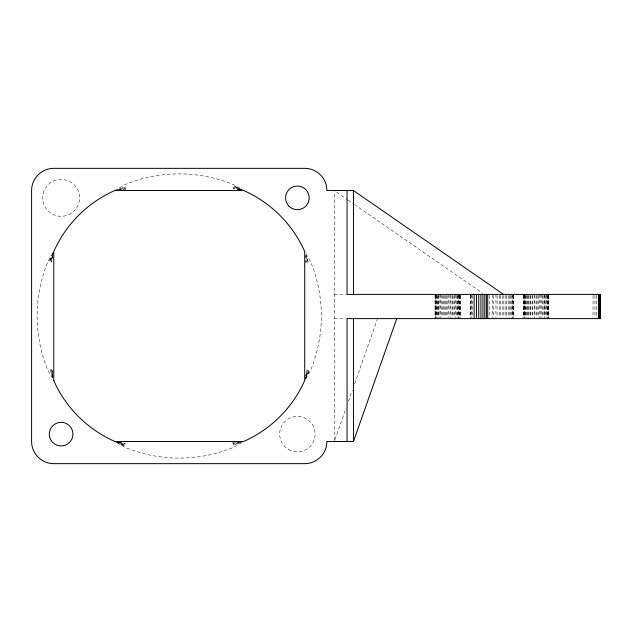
<?xml version="1.0" encoding="UTF-8"?>
<svg xmlns="http://www.w3.org/2000/svg" width="632" height="632" viewBox="0 0 632 632"><rect width="100%" height="100%" fill="white"/><g stroke="black" fill="none" stroke-linecap="round" stroke-linejoin="round"><path stroke-width="0.47" stroke-dasharray="3.16 2.37" d="M334.281 440.488L334.281 191.512M52.875 255.383L51.445 262.146L52.97 255.059M305.825 375.653L307.049 369.854L305.714 376.056M53.451 252.389L50.331 261.925L53.53 252.389M305.612 377.881L308.163 370.076L305.833 377.012M334.936 439.611L346.083 407.964M348.382 401.454L352.316 390.284M354.615 383.766L377.249 319.547M53.049 253.219L49.201 261.703L53.87 251.52M305.058 379.635L309.293 370.297L305.793 377.936M52.811 253.187L48 261.506A142.113 142.113 0 0 0 47.906 370.273L52.796 378.758M305.683 378.813L310.494 370.494A142.113 142.113 0 0 0 310.589 261.727L305.698 253.242M114.795 190.532L124.978 184.662A142.113 142.113 0 0 1 233.745 184.757L242.064 189.568M242.009 442.447L233.516 447.338A142.113 142.113 0 0 1 124.749 447.243L116.43 442.432M119.306 189.568L125.634 188.162L119.306 189.513M239.188 442.432L232.868 443.838L239.188 442.487M334.281 294.417L346.123 294.417M334.281 318.615L346.083 318.615M239.86 189.624L233.097 188.202L239.299 189.529M118.634 442.376L125.397 443.798L119.195 442.471M241.124 189.632L233.327 187.088L241.993 189.995M116.501 442.084L125.168 444.912L117.37 442.297M116.462 442.195L124.954 446.05L117.315 442.55M336.714 192.215L347.26 199.515M348.066 200.075L353.746 204.01M354.56 204.571L482.729 293.295M305.683 256.063L307.089 262.383L305.73 256.063M53.017 376.846L51.405 369.617L52.954 376.846M596.632 295.389L596.632 317.651M594.949 295.389L594.949 317.651M593.037 295.389L593.037 317.651M548.766 295.389L548.766 317.651M548.647 295.389L548.647 317.651M548.529 295.389L548.529 317.651M548.165 294.417L548.165 317.651M547.928 295.389L547.928 318.615M547.344 295.389L547.344 317.651M547.004 295.389L547.004 317.651M546.206 294.417L546.206 317.651M545.756 295.389L545.756 317.651M544.776 294.417L544.776 317.651M544.247 295.389L544.247 317.651M543.101 295.389L543.101 317.651M542.493 295.389L542.493 317.651M541.229 294.417L541.229 317.651M540.573 294.417L540.573 317.651M539.215 294.417L539.215 317.651M538.519 295.389L538.519 317.651M537.105 295.389L537.105 317.651M536.402 295.389L536.402 317.651M534.98 295.389L534.98 317.651M534.277 294.417L534.277 317.651M532.887 295.389L532.887 317.651M532.207 295.389L532.207 317.651M530.888 295.389L530.888 317.651M530.256 295.389L530.256 317.651M529.047 295.389L529.047 317.651M528.478 295.389L528.478 318.615M527.412 295.389L527.412 317.651M526.922 295.389L526.922 317.651M526.029 295.389L526.029 317.651M525.627 295.389L525.627 317.651M524.939 295.389L524.939 317.651M524.647 294.417L524.647 317.651M524.173 295.389L524.173 317.651M523.991 295.389L523.991 317.651M523.754 295.389L523.754 317.651M523.691 295.389L523.691 317.651M513.737 295.389L513.737 318.615M513.532 295.389L513.532 317.651M513.318 295.389L513.318 317.651M512.702 295.389L512.702 317.651M512.291 294.417L512.291 317.651M511.272 295.389L511.272 318.615M510.672 295.389L510.672 317.651M509.289 295.389L509.289 317.651M508.507 295.389L508.507 317.651M506.801 295.389L506.801 317.651M505.877 295.389L505.877 317.651M503.886 295.389L503.886 317.651M502.835 295.389L502.835 317.651M500.631 295.389L500.631 317.651M499.485 295.389L499.485 317.651M497.123 295.389L497.123 317.651M495.923 294.417L495.923 317.651M493.474 295.389L493.474 318.615M492.233 294.417L492.233 317.651M489.768 295.389L489.768 317.651M472.309 295.389L472.309 317.651M471.796 294.417L471.796 317.651M470.974 295.389L470.974 318.615M470.666 295.389L470.666 317.651M470.248 295.389L470.145 317.651M460.175 295.389L460.175 317.651M460.057 295.389L460.057 317.651M459.938 295.389L459.938 317.651M459.583 295.389L459.583 317.651M459.346 295.389L459.346 317.651M458.761 295.389L458.761 318.615M458.413 294.417L458.413 317.651M457.615 295.389L457.615 317.651M457.173 295.389L457.173 317.651M456.186 295.389L456.186 317.651M455.656 294.417L455.656 317.651M454.511 295.389L454.511 317.651M453.91 295.389L453.91 317.651M452.638 295.389L452.638 317.651M451.983 295.389L451.983 318.615M450.624 294.417L450.624 317.651M449.929 295.389L449.929 317.651M448.523 294.417L448.523 317.651M447.812 295.389L447.812 317.651M446.389 295.389L446.389 317.651M445.686 295.389L445.686 317.651M444.296 295.389L444.296 317.651M443.617 295.389L443.617 317.651M442.305 295.389L442.305 317.651M441.665 295.389L441.665 317.651M440.457 294.417L440.457 317.651M439.888 294.417L439.888 317.651M438.821 295.389L438.821 317.651M438.332 295.389L438.332 317.651M437.439 295.389L437.439 317.651M437.044 295.389L437.044 318.615M436.349 295.389L436.349 317.651M436.056 294.417L436.056 317.651M435.582 295.389L435.582 317.651M435.401 295.389L435.401 317.651M435.164 295.389L435.164 318.615M435.1 294.417L435.1 317.651M125.405 187.025L117.441 189.726L125.405 187.025M241.053 442.274L233.09 444.975L241.053 442.313M125.855 189.316L123.09 189.608L125.855 189.316M235.412 442.392L232.647 442.684L235.412 442.408M242.032 189.805L233.548 185.95L242.032 189.845M308.219 262.154L305.825 255.083L308.219 262.154M52.97 377.802L50.276 369.846L52.938 377.802M305.935 262.604L305.738 260.763L305.935 262.604M52.954 373.085L52.559 369.396L52.938 373.085M288.524 449.478A17.72 17.72 0 0 0 315.099 434.137A17.72 17.72 0 0 0 288.524 418.787A17.72 17.72 0 0 0 288.524 449.478M48.079 210.914A18.454 18.454 0 0 0 78.961 202.643A18.454 18.454 0 0 0 56.351 180.041A18.454 18.454 0 0 0 48.079 210.914"/><path stroke-width="0.95" d="M503.53 294.417L353.462 190.532L326.894 190.532A22.175 22.175 0 0 0 304.719 168.349L53.775 168.349A22.175 22.175 0 0 0 31.6 190.532L31.6 441.468A22.175 22.175 0 0 0 53.775 463.651L304.719 463.651A22.175 22.175 0 0 0 326.894 441.468L353.462 441.468L353.462 318.615M353.462 441.468L396.754 318.615M243.731 190.532L114.795 190.532A119.843 119.843 0 0 0 53.791 251.528L53.775 380.456M53.87 380.456L53.688 380.456A119.843 119.843 0 0 0 114.771 441.46L114.763 441.563M114.763 441.468L243.707 441.468A119.843 119.843 0 0 0 304.711 380.472L304.719 251.544A119.843 119.843 0 0 0 243.723 190.54L243.731 190.437M600.337 294.417L600.337 318.615M600.1 294.417L600.1 318.615M599.436 294.417L599.436 318.615M598.441 294.417L598.441 318.615M487.707 294.417L487.707 318.615M486.395 294.417L486.395 318.615M484.799 294.417L484.799 318.615M482.959 294.417L482.959 318.615M480.928 294.417L480.928 318.615M478.74 294.417L478.74 318.615M476.465 294.417L476.465 318.615M474.15 294.417L474.15 318.615M353.462 190.532L353.462 294.417M347.063 190.532L347.063 294.417L600.4 294.417L600.4 318.615L347.063 318.615L347.063 441.468M289.029 206.222A11.81 11.81 0 0 0 308.787 200.921A11.81 11.81 0 0 0 294.322 186.456A11.81 11.81 0 0 0 289.029 206.222M52.764 442.487A11.81 11.81 0 0 0 72.522 437.194A11.81 11.81 0 0 0 58.057 422.721A11.81 11.81 0 0 0 52.764 442.487"/></g></svg>
